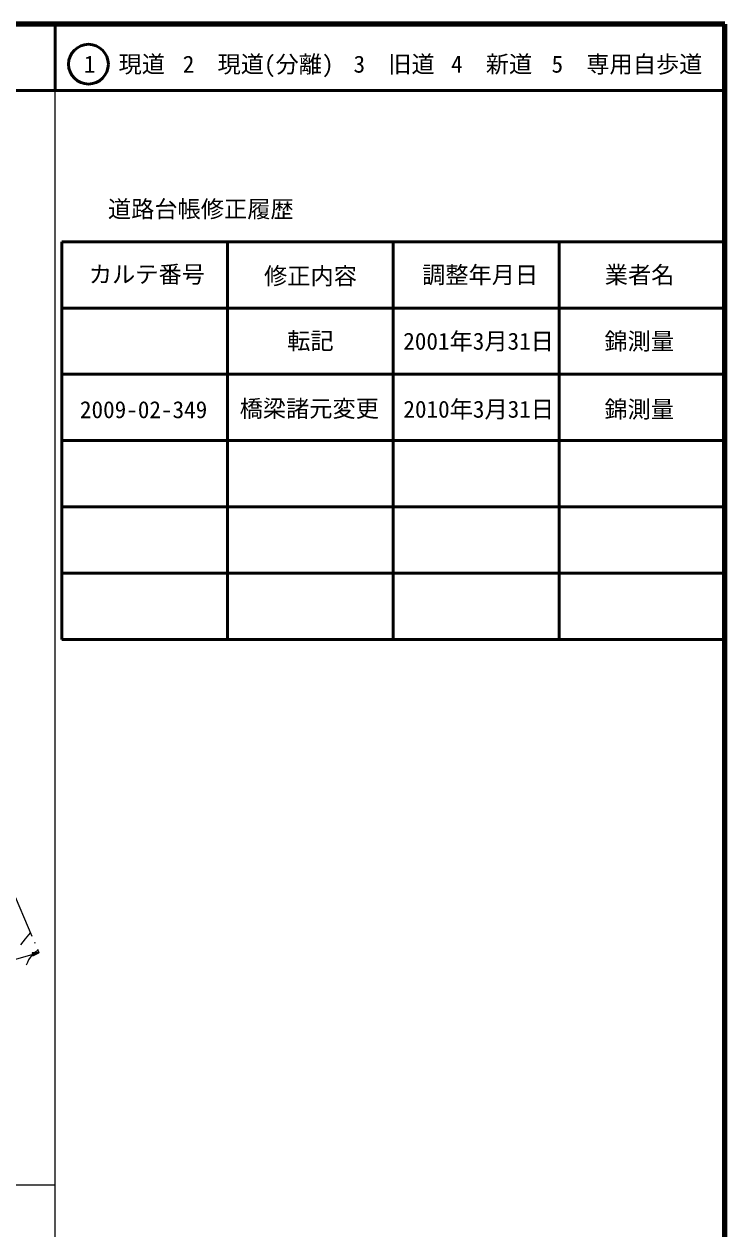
# Model space of a CAD drawing. Units: millimetres, scale not verified. Extents: x 40000 to 680000, y 20000 to 380000.
# Drawn here: x 574324 to 680000, y 198357 to 380000 of the extents above; entities that cross this region are included whole.
import ezdxf
from ezdxf.enums import TextEntityAlignment as Align

# ---------------------------------------------------------------- set-up
doc = ezdxf.new("R2010")
doc.units = ezdxf.units.MM
doc.header["$LTSCALE"] = 1000
doc.linetypes.add('USER2', pattern=[10, 7.868852, -0.983607, 0.163934, -0.983607])
for name, color, linetype, lineweight in [('M-TTL', 2, 'Continuous', 140), ('M-TTL-BAND', 7, 'Continuous', 25), ('M-TTL-FRAM', 2, 'Continuous', 50), ('M-TTL-LINE', 7, 'Continuous', 50), ('S-BGD', 1, 'Continuous', 13), ('S-BGD-HTXT', 6, 'Continuous', 13)]:
    doc.layers.add(name, color=color, linetype=linetype, lineweight=lineweight)
doc.layers.add('M-TTL-TXT', color=7, linetype='Continuous')
doc.styles.add('ＭＳ ゴシック', font='')
doc.styles.get('ＭＳ ゴシック').set_extended_font_data('MS Gothic')

msp = doc.modelspace()

# ---------------------------------------------------------------- linework, layer by layer
at = {"layer": 'M-TTL'}
for p, q in [((680000, 380000), (40000, 380000)), ((680000, 20000), (680000, 380000))]:
    msp.add_line(p, q, dxfattribs=at)
at = {"layer": 'M-TTL-BAND'}
for p, q in [((579000, 20000), (579000, 370000)), ((40000, 205000), (579000, 205000))]:
    msp.add_line(p, q, dxfattribs=at)
at = {"layer": 'M-TTL-FRAM'}
for p, q in [((580000, 347197), (580000, 287197)), ((580000, 347197), (680000, 347197)), ((580000, 287197), (680000, 287197))]:
    msp.add_line(p, q, dxfattribs=at)
at = {"layer": 'M-TTL-LINE'}
for p, q in [((579000, 380000), (579000, 370000)), ((40000, 370000), (680000, 370000)), ((605000, 347197), (605000, 287197)), ((630000, 347197), (630000, 287197)), ((655000, 347197), (655000, 287197)), ((580000, 337197), (680000, 337197)), ((580000, 327197), (680000, 327197)), ((580000, 317197), (680000, 317197)), ((580000, 307197), (680000, 307197)), ((580000, 297197), (680000, 297197))]:
    msp.add_line(p, q, dxfattribs=at)
msp.add_circle((584031, 373958), 3000, dxfattribs=at)
at = {"layer": 'S-BGD'}
for p, q in [((573811, 241198), (574558, 242102)), ((574558, 242102), (575290, 243005)), ((576568, 240000), (575537, 239990)), ((575537, 239990), (575663, 239506)), ((575956, 240024), (575539, 239660)), ((575571, 239960), (576466, 239974)), ((575678, 239548), (575571, 239960)), ((575616, 239933), (576369, 239948)), ((575705, 239594), (575616, 239933)), ((575662, 239906), (576273, 239923)), ((575732, 239640), (575662, 239906)), ((575663, 239506), (576568, 240000)), ((576469, 239974), (575678, 239548)), ((576369, 239948), (575705, 239594)), ((575708, 239879), (576173, 239897)), ((575758, 239686), (575708, 239879)), ((576273, 239923), (575732, 239640)), ((575754, 239852), (576077, 239872)), ((575785, 239731), (575754, 239852)), ((576173, 239897), (575758, 239686)), ((576077, 239872), (575785, 239731)), ((575799, 239825), (575977, 239846)), ((575812, 239777), (575799, 239825)), ((575806, 239801), (575977, 239846)), ((575977, 239846), (575812, 239777)), ((576420, 240348), (575956, 240024)), ((574818, 238530), (574637, 238140)), ((575006, 238900), (574818, 238530)), ((575250, 239300), (575006, 238900)), ((575539, 239660), (575250, 239300))]:
    msp.add_line(p, q, dxfattribs=at)
at = {"layer": 'S-BGD-HTXT', "linetype": 'USER2'}
msp.add_line((560696, 277326), (576568, 240000), dxfattribs=at)
at = {"layer": 'S-BGD-HTXT'}
msp.add_line((576568, 240000), (571779, 238621), dxfattribs=at)

# ---------------------------------------------------------------- texts
at = {"layer": 'M-TTL-TXT', "style": 'ＭＳ ゴシック'}
for s, p in [('1\u3000現道', (589448, 373958)), ('2\u3000現道(分離)', (609619, 373958)), ('3\u3000旧道', (630121, 373958)), ('4\u3000新道', (644824, 373958)), ('5\u3000専用自歩道', (665228, 373958)), ('道路台帳修正履歴', (600968, 352113)), ('カルテ番号', (592839, 342277)), ('修正内容', (617509, 342023)), ('調整年月日', (643089, 342197)), ('業者名', (667134, 342197)), ('転記', (617500, 332245)), ('2001年3月31日', (642856, 332191)), ('錦測量', (667077, 332189)), ('橋梁諸元変更', (617326, 322041)), ('2010年3月31日', (642877, 321938)), ('錦測量', (667076, 321938)), ('2009-02-349', (592346, 321870))]:
    msp.add_text(s, height=2566, dxfattribs=at).set_placement(p, align=Align.MIDDLE_CENTER)

doc.saveas('drawing.dxf')
